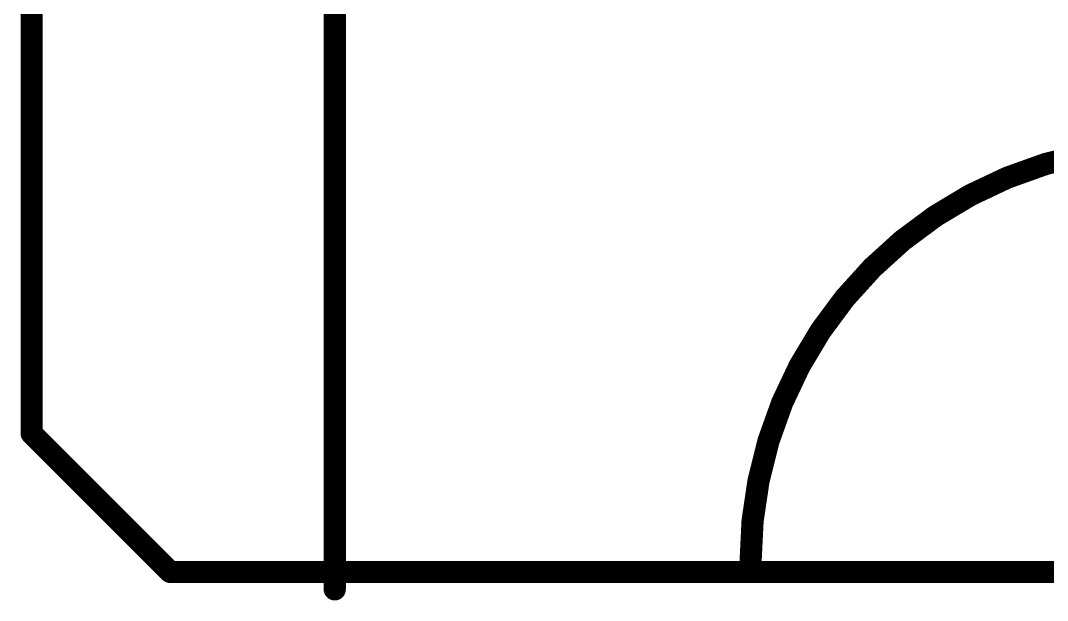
# Model space of a CAD drawing. Extents: x -10.8 to 30.8, y -20.5 to 42.1.
# Drawn here: x -10.84 to 7.98, y -20.52 to -9.89 of the extents above; entities that cross this region are included whole.
import ezdxf

# ---------------------------------------------------------------- set-up
doc = ezdxf.new("R2010")
doc.units = 0
doc.layers.add('20', color=7, linetype='CONTINUOUS')
doc.layers.add('22', color=253, linetype='CONTINUOUS')

msp = doc.modelspace()

# ---------------------------------------------------------------- linework, layer by layer
at = {"layer": '20', "const_width": 0.4064}
for points in [[(-10.635, -17.46), (-10.635, 40.27)], [(-8.095, -20), (-10.635, -17.46)], [(29.365, -20), (-8.095, -20)]]:
    msp.add_lwpolyline(points, dxfattribs=at)
at = {"layer": '20', "const_width": 0.2032}
for points in [[(-10.5632, -17.3882, 1), (-10.7068, -17.5318)], [(-10.7366, -17.46, 1), (-10.5334, -17.46)], [(-8.095, -19.8984, 1), (-8.095, -20.1016)], [(-8.1668, -20.0718, 1), (-8.0232, -19.9282)]]:
    msp.add_lwpolyline(points, format="xyb", dxfattribs=at)
at = {"layer": '22', "const_width": 0.4064}
msp.add_lwpolyline([(-5.08, -20.32), (-5.08, 41.91)], dxfattribs=at)
at = {"layer": '22'}
for points, const_width in [([(17.78, -19.812, 1), (2.54, -19.812)], 0.4064), ([(-5.1816, -20.32, 1), (-4.9784, -20.32)], 0.2032)]:
    msp.add_lwpolyline(points, format="xyb", dxfattribs=dict(at, const_width=const_width))

doc.saveas('drawing.dxf')
